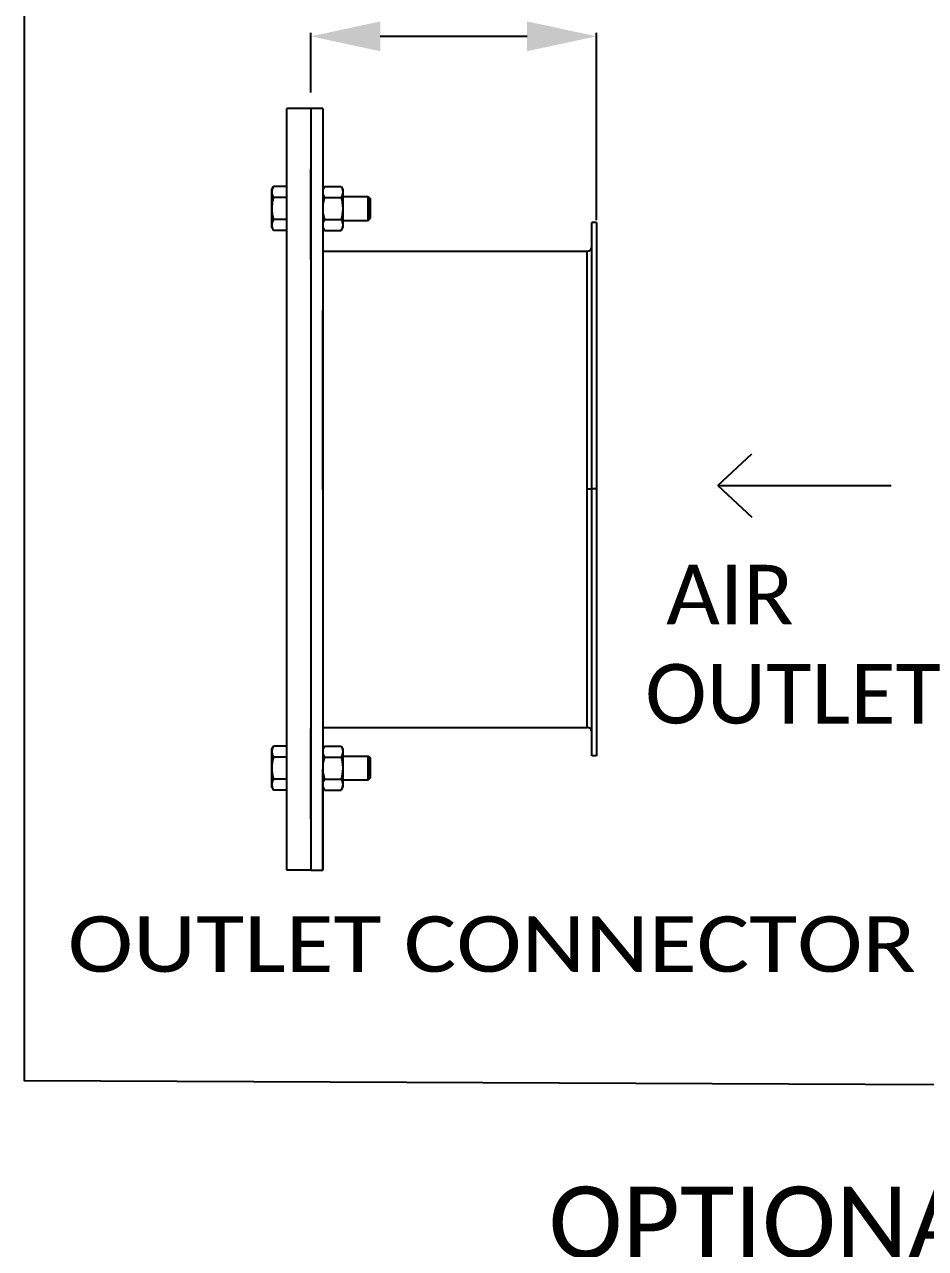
# Model space of a CAD drawing. Header units: millimetres. Extents: x 581 to 3895, y 0 to 3492.
# Drawn here: x 2249 to 2627, y 1899 to 2413 of the extents above; entities that cross this region are included whole.
import ezdxf
from ezdxf.enums import TextEntityAlignment as Align

# ---------------------------------------------------------------- set-up
doc = ezdxf.new("R2010")
doc.units = ezdxf.units.MM
doc.header["$LTSCALE"] = 272.25
doc.header["$PDMODE"] = 3
doc.header["$PDSIZE"] = 8
doc.layers.get('0').update_dxf_attribs({"linetype": 'CONTINUOUS'})
doc.layers.get('Defpoints').update_dxf_attribs({"linetype": 'CONTINUOUS'})
doc.layers.add('00_BUW_DATUM', color=7, linetype='CONTINUOUS')
doc.layers.add('02___PRT_ALL_AXES', color=7, linetype='CONTINUOUS')
doc.styles.get("Standard").update_dxf_attribs({"font": 'calibri.ttf'})
doc.dimstyles.new('DIMSTYLE_2', dxfattribs={"dimtxt": 29.166667, "dimasz": 29.166667, "dimexe": 1.5, "dimexo": 1, "dimgap": 0.875, "dimtad": 1, "dimlfac": 0.12, "dimdsep": 46, "dimtxsty": 'Standard', "dimblk": '_FILLED', "dimblk1": '_FILLED', "dimblk2": '_FILLED', "dimcen": 0.09, "dimazin": 2, "dimtp": 0.01, "dimtm": 0.01, "dimtfac": 1, "dimtofl": 0, "dimtmove": 0, "dimatfit": 3, "dimldrblk": '_FILLED', "dimfxl": 0, "dimtolj": 1, "dimarcsym": 0})

# ---------------------------------------------------------------- blocks, each defined once
blk = doc.blocks.new('_FILLED')
at = {"color": 0, "linetype": 'ByBlock'}
blk.add_solid([(0, 0), (-1, 0.214), (-1, -0.214)], dxfattribs=at)
blk = doc.blocks.new('*D114')
at = {"color": 0, "linetype": 'Continuous', "lineweight": -2}
for p, q in [((2369.29, 2384.28), (2369.29, 2409.36)), ((2398.46, 2407.86), (2460.12, 2407.86)), ((2489.29, 2330.61), (2489.29, 2409.36))]:
    blk.add_line(p, q, dxfattribs=at)
at = {"layer": 'Defpoints', "color": 0}
for p in [(2489.29, 2407.86), (2369.29, 2383.28), (2489.29, 2329.61)]:
    blk.add_point(p, dxfattribs=at)
at = {"color": 0, "linetype": 'ByBlock', "lineweight": -2, "xscale": 29.1666666667, "yscale": 29.1666666667, "zscale": 29.1666666667, "rotation": 180}
blk.add_blockref('_FILLED', (2369.29, 2407.86), dxfattribs=at)
at = {"color": 0, "linetype": 'ByBlock', "lineweight": -2, "xscale": 29.1666666667, "yscale": 29.1666666667, "zscale": 29.1666666667}
blk.add_blockref('_FILLED', (2489.29, 2407.86), dxfattribs=at)
at = {"color": 0, "insert": (2430.72, 2447.62), "char_height": 29.167, "attachment_point": 2, "line_spacing_factor": 0.9}
blk.add_mtext('\\A1;120', dxfattribs=at)

msp = doc.modelspace()

# ---------------------------------------------------------------- linework, layer by layer
for p, q in [((2369.288, 2377.613), (2359.288, 2377.613)), ((2359.288, 2057.613), (2359.288, 2377.613)), ((2374.288, 2377.613), (2374.288, 2335.113)), ((2374.288, 2217.613), (2374.288, 2292.613)), ((2540.296, 2219.259), (2554.509, 2232.541)), ((2374.288, 2217.613), (2374.288, 2142.613)), ((2540.296, 2219.259), (2613.083, 2219.259)), ((2540.296, 2219.259), (2554.033, 2219.259)), ((2540.296, 2219.259), (2554.509, 2205.977)), ((2374.288, 2057.613), (2374.288, 2100.113)), ((2369.288, 2057.613), (2359.288, 2057.613))]:
    msp.add_line(p, q)
at = {"linetype": 'Continuous'}
for p, q in [((2369.288, 2377.613), (2369.288, 2057.613)), ((2374.288, 2377.613), (2369.288, 2377.613)), ((2374.288, 2377.613), (2374.288, 2057.613)), ((2489.288, 2329.613), (2487.288, 2329.613)), ((2487.288, 2217.809), (2487.288, 2329.613)), ((2489.288, 2329.613), (2487.288, 2329.613)), ((2489.288, 2329.613), (2489.288, 2217.809)), ((2374.288, 2317.613), (2485.288, 2317.613)), ((2485.288, 2117.613), (2485.288, 2317.613)), ((2485.288, 2217.788), (2485.555, 2217.788)), ((2485.555, 2217.788), (2486.052, 2217.788)), ((2486.052, 2217.788), (2486.507, 2217.789)), ((2489.288, 2217.809), (2487.288, 2217.809)), ((2487.288, 2105.613), (2487.288, 2217.613)), ((2489.288, 2217.791), (2489.288, 2105.613)), ((2374.288, 2117.613), (2485.288, 2117.613)), ((2489.288, 2105.613), (2487.288, 2105.613)), ((2369.288, 2057.613), (2374.288, 2057.613))]:
    msp.add_line(p, q, dxfattribs=at)
at = {"color": 7, "linetype": 'Continuous'}
for p, q in [((2394.188, 2339.798), (2394.188, 2331.298)), ((2394.188, 2104.798), (2394.188, 2096.298))]:
    msp.add_line(p, q, dxfattribs=at)
msp.add_lwpolyline([(3693.089, 2522.764), (3693.275, 1962.912), (2249.033, 1969.187), (2249.033, 2522.764)])
at = {"linetype": 'Continuous'}
for centre, start, end in [((2485.288, 2319.613), 270, 352.5), ((2485.288, 2115.613), 7.5, 90)]:
    msp.add_arc(centre, 2, start, end, dxfattribs=at)
msp.add_open_spline([(2486.507, 2217.789), (2486.613, 2217.789), (2486.873, 2217.792), (2487.133, 2217.783), (2487.287, 2217.791)], degree=3, knots=[0, 0, 0, 0, 0.4074358, 1, 1, 1, 1], dxfattribs=at)
at = {"layer": '00_BUW_DATUM', "color": 7, "linetype": 'Continuous'}
for p, q in [((2352.888, 2343.548), (2353.603, 2344.786)), ((2359.288, 2344.786), (2353.603, 2344.786)), ((2374.288, 2343.548), (2375.003, 2344.786)), ((2375.003, 2344.786), (2381.974, 2344.786)), ((2381.974, 2344.786), (2382.688, 2343.548)), ((2352.888, 2327.548), (2352.888, 2343.548)), ((2359.288, 2340.167), (2353.603, 2340.167)), ((2375.003, 2340.167), (2381.974, 2340.167)), ((2382.688, 2343.548), (2382.688, 2327.548)), ((2382.688, 2340.548), (2393.438, 2340.548)), ((2393.438, 2330.548), (2393.438, 2340.548)), ((2393.438, 2340.548), (2394.188, 2339.798)), ((2394.188, 2331.298), (2394.188, 2339.798)), ((2359.288, 2330.929), (2353.603, 2330.929)), ((2375.003, 2330.929), (2381.974, 2330.929)), ((2382.688, 2330.548), (2393.438, 2330.548)), ((2393.438, 2330.548), (2394.188, 2331.298)), ((2352.888, 2327.548), (2353.603, 2326.31)), ((2359.288, 2326.31), (2353.603, 2326.31)), ((2374.288, 2327.548), (2375.003, 2326.31)), ((2375.003, 2326.31), (2381.974, 2326.31)), ((2381.974, 2326.31), (2382.688, 2327.548)), ((2352.888, 2108.548), (2353.603, 2109.786)), ((2352.888, 2092.548), (2352.888, 2108.548)), ((2359.288, 2109.786), (2353.603, 2109.786)), ((2374.288, 2108.548), (2375.003, 2109.786)), ((2375.003, 2109.786), (2381.974, 2109.786)), ((2381.974, 2109.786), (2382.688, 2108.548)), ((2382.688, 2108.548), (2382.688, 2092.548)), ((2359.288, 2105.167), (2353.603, 2105.167)), ((2375.003, 2105.167), (2381.974, 2105.167)), ((2382.688, 2105.548), (2393.438, 2105.548)), ((2393.438, 2095.548), (2393.438, 2105.548)), ((2393.438, 2105.548), (2394.188, 2104.798)), ((2394.188, 2096.298), (2394.188, 2104.798)), ((2352.888, 2092.548), (2353.603, 2091.31)), ((2359.288, 2095.929), (2353.603, 2095.929)), ((2374.288, 2092.548), (2375.003, 2091.31)), ((2375.003, 2095.929), (2381.974, 2095.929)), ((2381.974, 2091.31), (2382.688, 2092.548)), ((2382.688, 2095.548), (2393.438, 2095.548)), ((2393.438, 2095.548), (2394.188, 2096.298)), ((2359.288, 2091.31), (2353.603, 2091.31)), ((2375.003, 2091.31), (2381.974, 2091.31))]:
    msp.add_line(p, q, dxfattribs=at)
for points, knots in [([(2353.603, 2344.786), (2353.496, 2344.601), (2353.301, 2344.23), (2353.07, 2343.654), (2352.923, 2343.068), (2352.888, 2342.672), (2352.888, 2342.476)], [0, 0, 0, 0, 0.2616352, 0.5144888, 0.7595898, 1, 1, 1, 1]), ([(2375.003, 2344.786), (2374.896, 2344.601), (2374.701, 2344.23), (2374.47, 2343.654), (2374.323, 2343.068), (2374.288, 2342.672), (2374.288, 2342.476)], [0, 0, 0, 0, 0.2616427, 0.5144969, 0.7595947, 1, 1, 1, 1]), ([(2381.974, 2344.786), (2382.081, 2344.601), (2382.276, 2344.23), (2382.507, 2343.654), (2382.654, 2343.068), (2382.688, 2342.672), (2382.688, 2342.476)], [0, 0, 0, 0, 0.2616427, 0.5144969, 0.7595947, 1, 1, 1, 1]), ([(2352.888, 2342.476), (2352.888, 2342.28), (2352.923, 2341.884), (2353.07, 2341.299), (2353.301, 2340.723), (2353.496, 2340.351), (2353.603, 2340.167)], [0, 0, 0, 0, 0.2404053, 0.485503, 0.7383572, 1, 1, 1, 1]), ([(2353.603, 2340.167), (2353.386, 2339.416), (2353.116, 2338.272), (2352.922, 2336.721), (2352.888, 2335.939), (2352.888, 2335.548)], [0, 0, 0, 0, 0.4998925, 0.7499465, 1, 1, 1, 1]), ([(2374.288, 2342.476), (2374.288, 2342.28), (2374.323, 2341.884), (2374.47, 2341.299), (2374.701, 2340.723), (2374.896, 2340.351), (2375.003, 2340.167)], [0, 0, 0, 0, 0.2404053, 0.4855031, 0.7383573, 1, 1, 1, 1]), ([(2375.003, 2340.167), (2374.895, 2339.791), (2374.696, 2339.035), (2374.467, 2337.885), (2374.322, 2336.721), (2374.288, 2335.939), (2374.288, 2335.548)], [0, 0, 0, 0, 0.2500116, 0.5000149, 0.7500086, 1, 1, 1, 1]), ([(2382.688, 2342.476), (2382.688, 2342.28), (2382.654, 2341.884), (2382.507, 2341.299), (2382.276, 2340.723), (2382.081, 2340.351), (2381.974, 2340.167)], [0, 0, 0, 0, 0.2404053, 0.4855031, 0.7383573, 1, 1, 1, 1]), ([(2381.974, 2340.167), (2382.082, 2339.791), (2382.281, 2339.035), (2382.51, 2337.885), (2382.655, 2336.721), (2382.688, 2335.939), (2382.688, 2335.548)], [0, 0, 0, 0, 0.2500116, 0.5000149, 0.7500086, 1, 1, 1, 1]), ([(2352.888, 2335.548), (2352.888, 2335.157), (2352.922, 2334.376), (2353.116, 2332.824), (2353.386, 2331.68), (2353.603, 2330.929)], [0, 0, 0, 0, 0.2500483, 0.5000988, 1, 1, 1, 1]), ([(2374.288, 2335.548), (2374.288, 2335.157), (2374.322, 2334.376), (2374.467, 2333.211), (2374.696, 2332.061), (2374.895, 2331.305), (2375.003, 2330.929)], [0, 0, 0, 0, 0.2499914, 0.4999851, 0.7499884, 1, 1, 1, 1]), ([(2382.688, 2335.548), (2382.688, 2335.157), (2382.655, 2334.376), (2382.51, 2333.211), (2382.281, 2332.061), (2382.082, 2331.305), (2381.974, 2330.929)], [0, 0, 0, 0, 0.2499914, 0.4999851, 0.7499884, 1, 1, 1, 1]), ([(2353.603, 2330.929), (2353.496, 2330.745), (2353.301, 2330.373), (2353.07, 2329.797), (2352.923, 2329.212), (2352.888, 2328.816), (2352.888, 2328.62)], [0, 0, 0, 0, 0.2616352, 0.5144888, 0.7595898, 1, 1, 1, 1]), ([(2375.003, 2330.929), (2374.896, 2330.745), (2374.701, 2330.373), (2374.47, 2329.797), (2374.323, 2329.212), (2374.288, 2328.816), (2374.288, 2328.62)], [0, 0, 0, 0, 0.2616427, 0.5144969, 0.7595947, 1, 1, 1, 1]), ([(2381.974, 2330.929), (2382.081, 2330.745), (2382.276, 2330.373), (2382.507, 2329.797), (2382.654, 2329.212), (2382.688, 2328.816), (2382.688, 2328.62)], [0, 0, 0, 0, 0.2616427, 0.5144969, 0.7595947, 1, 1, 1, 1]), ([(2352.888, 2328.62), (2352.888, 2328.424), (2352.923, 2328.028), (2353.07, 2327.442), (2353.301, 2326.866), (2353.496, 2326.495), (2353.603, 2326.31)], [0, 0, 0, 0, 0.2404053, 0.485503, 0.7383572, 1, 1, 1, 1]), ([(2374.288, 2328.62), (2374.288, 2328.424), (2374.323, 2328.028), (2374.47, 2327.442), (2374.701, 2326.866), (2374.896, 2326.495), (2375.003, 2326.31)], [0, 0, 0, 0, 0.2404053, 0.4855031, 0.7383573, 1, 1, 1, 1]), ([(2382.688, 2328.62), (2382.688, 2328.424), (2382.654, 2328.028), (2382.507, 2327.442), (2382.276, 2326.866), (2382.081, 2326.495), (2381.974, 2326.31)], [0, 0, 0, 0, 0.2404053, 0.4855031, 0.7383573, 1, 1, 1, 1]), ([(2353.603, 2109.786), (2353.496, 2109.601), (2353.301, 2109.23), (2353.07, 2108.654), (2352.923, 2108.068), (2352.888, 2107.672), (2352.888, 2107.476)], [0, 0, 0, 0, 0.2616352, 0.5144888, 0.7595898, 1, 1, 1, 1]), ([(2375.003, 2109.786), (2374.896, 2109.601), (2374.701, 2109.23), (2374.47, 2108.654), (2374.323, 2108.068), (2374.288, 2107.672), (2374.288, 2107.476)], [0, 0, 0, 0, 0.2616427, 0.5144969, 0.7595947, 1, 1, 1, 1]), ([(2381.974, 2109.786), (2382.081, 2109.601), (2382.276, 2109.23), (2382.507, 2108.654), (2382.654, 2108.068), (2382.688, 2107.672), (2382.688, 2107.476)], [0, 0, 0, 0, 0.2616427, 0.5144969, 0.7595947, 1, 1, 1, 1]), ([(2352.888, 2107.476), (2352.888, 2107.28), (2352.923, 2106.884), (2353.07, 2106.299), (2353.301, 2105.723), (2353.496, 2105.351), (2353.603, 2105.167)], [0, 0, 0, 0, 0.2404053, 0.485503, 0.7383572, 1, 1, 1, 1]), ([(2353.603, 2105.167), (2353.386, 2104.416), (2353.116, 2103.272), (2352.922, 2101.721), (2352.888, 2100.939), (2352.888, 2100.548)], [0, 0, 0, 0, 0.4998925, 0.7499465, 1, 1, 1, 1]), ([(2374.288, 2107.476), (2374.288, 2107.28), (2374.323, 2106.884), (2374.47, 2106.299), (2374.701, 2105.723), (2374.896, 2105.351), (2375.003, 2105.167)], [0, 0, 0, 0, 0.2404053, 0.4855031, 0.7383573, 1, 1, 1, 1]), ([(2375.003, 2105.167), (2374.895, 2104.791), (2374.696, 2104.035), (2374.467, 2102.885), (2374.322, 2101.721), (2374.288, 2100.939), (2374.288, 2100.548)], [0, 0, 0, 0, 0.2500116, 0.5000149, 0.7500086, 1, 1, 1, 1]), ([(2382.688, 2107.476), (2382.688, 2107.28), (2382.654, 2106.884), (2382.507, 2106.299), (2382.276, 2105.723), (2382.081, 2105.351), (2381.974, 2105.167)], [0, 0, 0, 0, 0.2404053, 0.4855031, 0.7383573, 1, 1, 1, 1]), ([(2381.974, 2105.167), (2382.082, 2104.791), (2382.281, 2104.035), (2382.51, 2102.885), (2382.655, 2101.721), (2382.688, 2100.939), (2382.688, 2100.548)], [0, 0, 0, 0, 0.2500116, 0.5000149, 0.7500086, 1, 1, 1, 1]), ([(2352.888, 2100.548), (2352.888, 2100.157), (2352.922, 2099.376), (2353.116, 2097.824), (2353.386, 2096.68), (2353.603, 2095.929)], [0, 0, 0, 0, 0.2500483, 0.5000988, 1, 1, 1, 1]), ([(2374.288, 2100.548), (2374.288, 2100.157), (2374.322, 2099.376), (2374.467, 2098.211), (2374.696, 2097.061), (2374.895, 2096.305), (2375.003, 2095.929)], [0, 0, 0, 0, 0.2499914, 0.4999851, 0.7499884, 1, 1, 1, 1]), ([(2382.688, 2100.548), (2382.688, 2100.157), (2382.655, 2099.376), (2382.51, 2098.211), (2382.281, 2097.061), (2382.082, 2096.305), (2381.974, 2095.929)], [0, 0, 0, 0, 0.2499914, 0.4999851, 0.7499884, 1, 1, 1, 1]), ([(2353.603, 2095.929), (2353.496, 2095.745), (2353.301, 2095.373), (2353.07, 2094.797), (2352.923, 2094.212), (2352.888, 2093.816), (2352.888, 2093.62)], [0, 0, 0, 0, 0.2616352, 0.5144888, 0.7595898, 1, 1, 1, 1]), ([(2352.888, 2093.62), (2352.888, 2093.424), (2352.923, 2093.028), (2353.07, 2092.442), (2353.301, 2091.866), (2353.496, 2091.495), (2353.603, 2091.31)], [0, 0, 0, 0, 0.2404053, 0.485503, 0.7383572, 1, 1, 1, 1]), ([(2375.003, 2095.929), (2374.896, 2095.745), (2374.701, 2095.373), (2374.47, 2094.797), (2374.323, 2094.212), (2374.288, 2093.816), (2374.288, 2093.62)], [0, 0, 0, 0, 0.2616427, 0.5144969, 0.7595947, 1, 1, 1, 1]), ([(2374.288, 2093.62), (2374.288, 2093.424), (2374.323, 2093.028), (2374.47, 2092.442), (2374.701, 2091.866), (2374.896, 2091.495), (2375.003, 2091.31)], [0, 0, 0, 0, 0.2404053, 0.4855031, 0.7383573, 1, 1, 1, 1]), ([(2381.974, 2095.929), (2382.081, 2095.745), (2382.276, 2095.373), (2382.507, 2094.797), (2382.654, 2094.212), (2382.688, 2093.816), (2382.688, 2093.62)], [0, 0, 0, 0, 0.2616427, 0.5144969, 0.7595947, 1, 1, 1, 1]), ([(2382.688, 2093.62), (2382.688, 2093.424), (2382.654, 2093.028), (2382.507, 2092.442), (2382.276, 2091.866), (2382.081, 2091.495), (2381.974, 2091.31)], [0, 0, 0, 0, 0.2404053, 0.4855031, 0.7383573, 1, 1, 1, 1])]:
    msp.add_open_spline(points, degree=3, knots=knots, dxfattribs=at)
at = {"layer": '02___PRT_ALL_AXES', "color": 7, "linetype": 'Continuous'}
for p, q in [((2359.288, 2314.113), (2359.288, 2352.146)), ((2369.288, 2314.113), (2369.288, 2352.146)), ((2359.288, 2079.113), (2359.288, 2117.146)), ((2369.288, 2079.113), (2369.288, 2117.146))]:
    msp.add_line(p, q, dxfattribs=at)

# ---------------------------------------------------------------- texts
at = {"linetype": 'Continuous', "width": 1.124942}
msp.add_text('OUTLET CONNECTOR', height=23.33333, dxfattribs=at).set_placement((2267.242, 2014.944), (2623.416, 2014.944), align=Align.FIT)
at = {"attachment_point": 1}
for s, insert, char_height, width in [(' AIR\\POUTLET', (2509.728, 2185.906), 25, 259.88298), ('OPTIONAL KIT FOR REPLACEMENT OF QUICK\\PCONNECTION TO FLANGE', (2469.197, 1924.782), 30, 1478.20149)]:
    msp.add_mtext(s, dxfattribs=dict(at, insert=insert, char_height=char_height, width=width))

# ---------------------------------------------------------------- dimensions: what is measured, and where the dimension line sits
at = {"linetype": 'Continuous'}
dim = msp.add_linear_dim(base=(2489.288, 2407.857), p1=(2369.288, 2383.28), p2=(2489.288, 2329.613), text='120', dimstyle='DIMSTYLE_2', dxfattribs=at)
dim.commit()
dim.dimension.update_dxf_attribs({"geometry": '*D114', "text_midpoint": (2430.72, 2407.857), "dimtype": 160})

doc.saveas('drawing.dxf')
